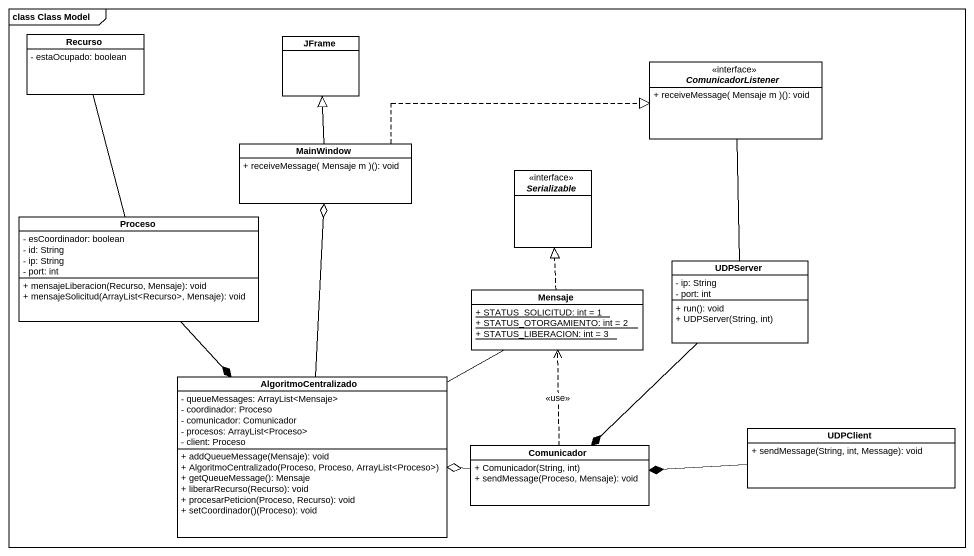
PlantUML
@startuml
mainframe class Class Model
hide circle
hide empty members
skinparam classAttributeIconSize 0
class Recurso {
  - estaOcupado: boolean
}
class JFrame
interface ComunicadorListener {
  + receiveMessage( Mensaje m )(): void
}
class MainWindow {
  + receiveMessage( Mensaje m )(): void
}
interface Serializable
class Proceso {
  - esCoordinador: boolean
  - id: String
  - ip: String
  - port: int
  + mensajeLiberacion(Recurso, Mensaje): void
  + mensajeSolicitud(ArrayList<Recurso>, Mensaje): void
}
class UDPServer {
  - ip: String
  - port: int
  + run(): void
  + UDPServer(String, int)
}
class Mensaje {
  {static} + STATUS_SOLICITUD: int = 1
  {static} + STATUS_OTORGAMIENTO: int = 2
  {static} + STATUS_LIBERACION: int = 3
}
class AlgoritmoCentralizado {
  - queueMessages: ArrayList<Mensaje>
  - coordinador: Proceso
  - comunicador: Comunicador
  - procesos: ArrayList<Proceso>
  - client: Proceso
  + addQueueMessage(Mensaje): void
  + AlgoritmoCentralizado(Proceso, Proceso, ArrayList<Proceso>)
  + getQueueMessage(): Mensaje
  + liberarRecurso(Recurso): void
  + procesarPeticion(Proceso, Recurso): void
  + setCoordinador()(Proceso): void
}
class Comunicador {
  + Comunicador(String, int)
  + sendMessage(Proceso, Mensaje): void
}
class UDPClient {
  + sendMessage(String, int, Message): void
}
ComunicadorListener -- UDPServer
MainWindow -up-|> JFrame
MainWindow .right.|> ComunicadorListener
Proceso -up- Recurso
Proceso --* AlgoritmoCentralizado
UDPServer --* Comunicador
Mensaje .up.|> Serializable
AlgoritmoCentralizado -up-o MainWindow
AlgoritmoCentralizado -right- Mensaje
Comunicador .up.> Mensaje : <<use>>
Comunicador -left-o AlgoritmoCentralizado
UDPClient -left-* Comunicador
@enduml
